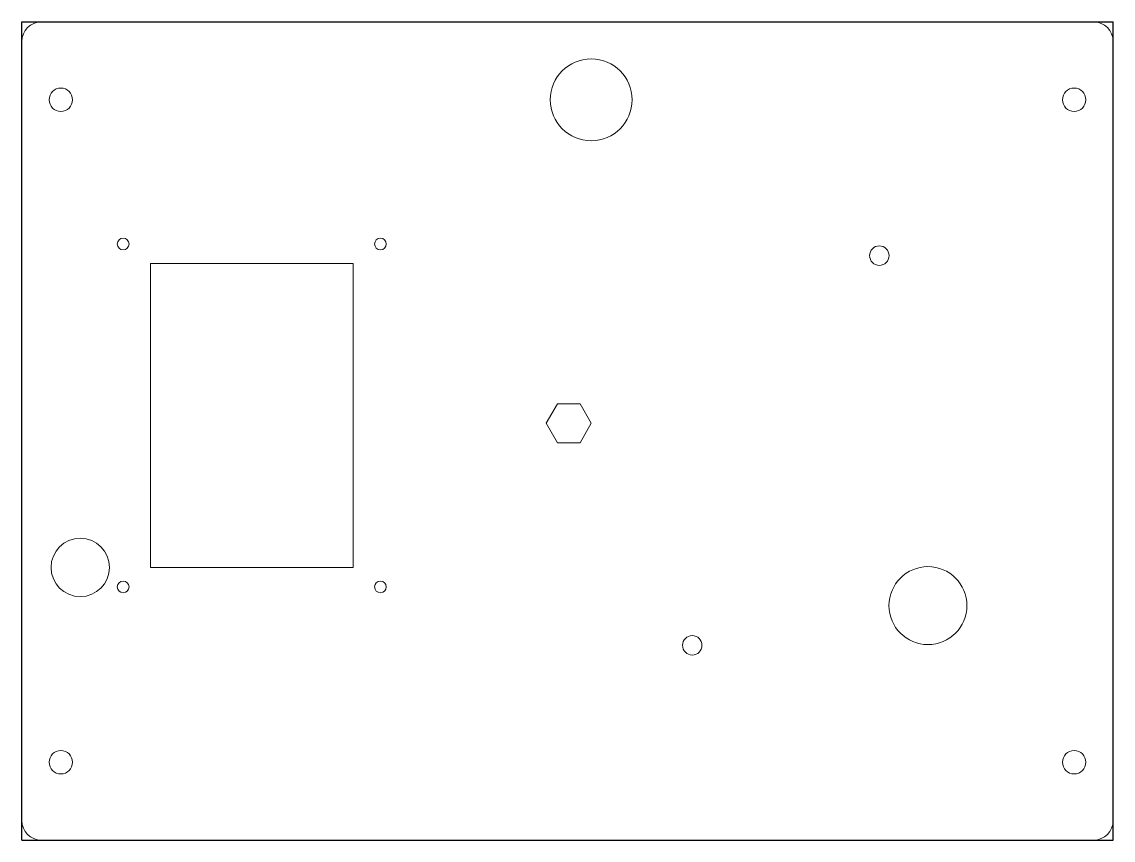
# Model space of a CAD drawing. Header units: millimetres. Extents: x 0 to 280, y 0 to 210.
import ezdxf

# ---------------------------------------------------------------- set-up
doc = ezdxf.new("R2010")
doc.units = ezdxf.units.MM

msp = doc.modelspace()

# ---------------------------------------------------------------- linework, layer by layer
at = {"color": 7, "linetype": 'Continuous'}
for p, q in [((0, 0), (0, 210)), ((0, 210), (280, 210)), ((280, 0), (280, 210)), ((0, 0), (280, 0))]:
    msp.add_line(p, q, dxfattribs=at)
at = {"color": 7, "linetype": 'Continuous', "lineweight": 15}
for p, q in [((275, 210), (5, 210)), ((0, 205), (0, 5)), ((280, 5), (280, 205)), ((85, 148), (33, 148)), ((33, 148), (33, 70)), ((85, 70), (85, 148)), ((137.43, 111.97), (134.55, 106.97)), ((143.21, 111.97), (137.43, 111.97)), ((146.09, 106.97), (143.21, 111.97)), ((134.55, 106.97), (137.43, 101.97)), ((143.21, 101.97), (146.09, 106.97)), ((137.43, 101.97), (143.21, 101.97)), ((33, 70), (85, 70)), ((5, 0), (275, 0))]:
    msp.add_line(p, q, dxfattribs=at)
for centre, radius in [((146.09, 190), 10.5), ((10, 190), 3), ((270, 190), 3), ((26, 153), 1.5), ((92, 153), 1.5), ((220, 150), 2.5), ((15, 70), 7.5), ((232.48, 60.2), 10), ((26, 65), 1.5), ((92, 65), 1.5), ((172, 50), 2.5), ((10, 20), 3), ((270, 20), 3)]:
    msp.add_circle(centre, radius, dxfattribs=at)
for centre, start, end in [((5, 205), 90, 180), ((275, 205), 0, 90), ((5, 5), 180, 270), ((275, 5), 270, 0)]:
    msp.add_arc(centre, 5, start, end, dxfattribs=at)

doc.saveas('drawing.dxf')
